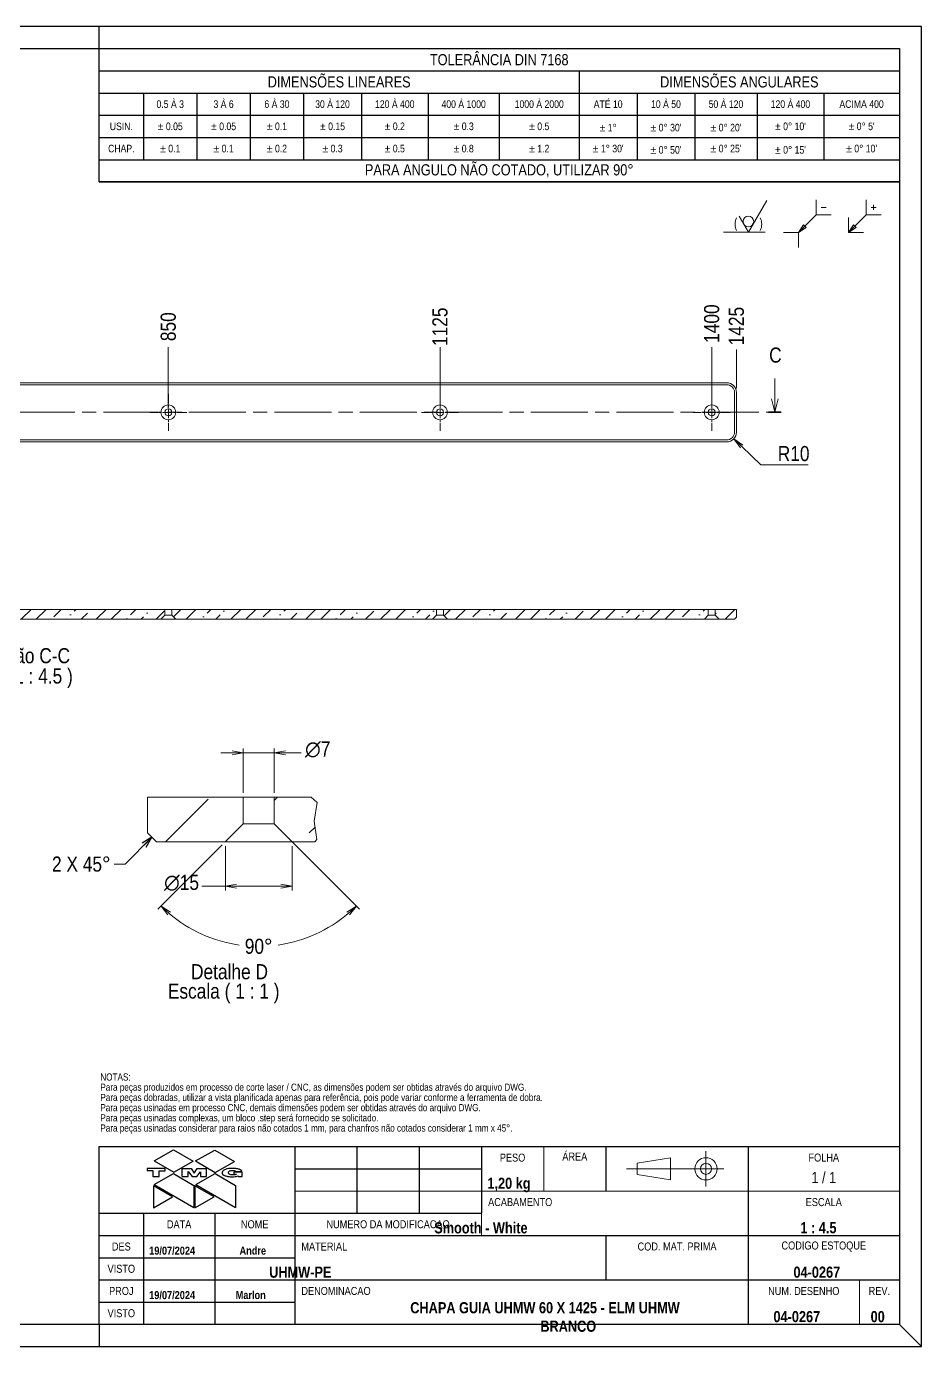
# Model space of a CAD drawing. Header units: millimetres. Extents: x 0 to 1890, y -236 to 1336.
# Drawn here: x 984 to 1890, y 0 to 1336 of the extents above; entities that cross this region are included whole.
import ezdxf
from ezdxf.enums import TextEntityAlignment as Align

# ---------------------------------------------------------------- set-up
doc = ezdxf.new("R2010")
doc.units = ezdxf.units.MM
doc.header["$LTSCALE"] = 4.5
doc.linetypes.add('CHAIN', pattern=[0.3543, 0.2362, -0.0295, 0.0591, -0.0295])
doc.layers.get('0').update_dxf_attribs({"lineweight": 25})
for name, color, linetype, lineweight in [('TMG - Bordas', 7, 'Continuous', 25), ('TMG - Secção', 7, 'CHAIN', 18), ('TMG - Simbolos', 7, 'Continuous', 18), ('TMG - Título', 7, 'Continuous', 18), ('TMG - Visível', 7, 'Continuous', 18)]:
    doc.layers.add(name, color=color, linetype=linetype, lineweight=lineweight)
for name, color, linetype, lineweight, true_color in [('TMG - Cota', 1, 'Continuous', 18, 0xff0000), ('TMG - Hachura', 7, 'Continuous', 9, 0xff8000), ('TMG - Laranja', 7, 'Continuous', 9, 0xf49800), ('TMG - Linha de Centro', 5, 'Continuous', 9, 0x0000ff), ('TMG - Linha de Quebra', 5, 'Continuous', 9, 0x0000ff), ('TMG - Marca de Centro', 5, 'Continuous', 9, 0x0000ff), ('TMG - Marrom', 7, 'Continuous', 9, 0x716f5f), ('TMG - Simbologia Usinagem', 5, 'Continuous', 18, 0x0000ff)]:
    doc.layers.add(name, color=color, linetype=linetype, lineweight=lineweight, true_color=true_color)
doc.styles.add('Estilo de texto113', font='')
doc.styles.add('Estilo de texto114', font='')
doc.styles.add('Estilo de texto118', font='')
doc.styles.add('Estilo de texto119', font='')
doc.styles.add('TMG - Cota', font='technic_.ttf')
doc.styles.add('TMG - Lista de Peças', font='technic_.ttf')
doc.styles.add('TMG - Tolerância', font='technic_.ttf')
doc.styles.get('Estilo de texto113').set_extended_font_data('Technic', bold=True)
doc.styles.get('Estilo de texto114').set_extended_font_data('Technic', bold=True)
doc.styles.get('Estilo de texto118').set_extended_font_data('Technic', bold=True)
doc.styles.get('Estilo de texto119').set_extended_font_data('Technic', bold=True)
doc.dimstyles.new('TMG - Cota', dxfattribs={"dimscale": 4.5, "dimtxt": 3.4, "dimasz": 2.5, "dimexe": 1, "dimexo": 1, "dimgap": 0.8, "dimtad": 0, "dimrnd": 1e-08, "dimtxsty": 'TMG - Cota', "dimblk": 'OPEN', "dimcen": 0.09, "dimdle": 10, "dimclrd": 256, "dimclre": 256, "dimclrt": 256, "dimadec": 0, "dimazin": 0, "dimtfac": 0.470588, "dimtmove": 0, "dimatfit": 3, "dimldrblk": 'Open-1', "dimfxl": 0, "dimtolj": 1, "dimtzin": 0, "dimlwd": -1, "dimlwe": -1, "dimarcsym": 0})
doc.dimstyles.new('TMG - Cota$7', dxfattribs={"dimscale": 4.5, "dimtxt": 3.4, "dimasz": 2.5, "dimexe": 1, "dimexo": 1, "dimgap": 0.8, "dimtad": 0, "dimrnd": 1e-08, "dimtxsty": 'TMG - Cota', "dimblk": 'OPEN', "dimcen": 0.09, "dimdle": 10, "dimclrd": 256, "dimclre": 256, "dimclrt": 256, "dimadec": 0, "dimazin": 0, "dimtfac": 0.470588, "dimtmove": 0, "dimatfit": 3, "dimldrblk": 'Open-1', "dimfxl": 0, "dimtolj": 1, "dimtzin": 0, "dimlwd": -1, "dimlwe": -1, "dimarcsym": 0})
pattern_1 = [(45, (0, 0), (5.68282, 20.837), [26.78906, -5.35781, 0, -5.35781])]
pattern_2 = [(45, (0, 0), (25.5727, 93.7665), [120.5508, -24.1102, 0, -24.1102])]

# ---------------------------------------------------------------- blocks, each defined once
blk = doc.blocks.new('Bordas BORDA A3')
at = {"layer": 'TMG - Bordas'}
for p, q in [((420, 297), (0, 297)), ((235, 292), (235, 297)), ((420, 0), (420, 297)), ((235, 5), (235, 0)), ((0, 0), (420, 0))]:
    blk.add_line(p, q, dxfattribs=at)
at = {"layer": 'TMG - Bordas', "lineweight": 30}
for p, q in [((25, 292), (415, 292)), ((235, 292), (415, 292)), ((415, 292), (415, 5)), ((415, 292), (415, 262)), ((415, 5), (25, 5))]:
    blk.add_line(p, q, dxfattribs=at)
at = {"layer": 'TMG - Bordas', "style": 'Estilo de texto118'}
blk.add_attdef('STOCK_NUMBER_001', (180.67, 290.07), '', height=4.5, dxfattribs=at)
at = {"layer": 'TMG - Bordas', "style": 'Estilo de texto119'}
blk.add_attdef('FILENAME_AND_PATH_001', (24.62, -52.64), '', height=1.7, rotation=90, dxfattribs=at)
blk = doc.blocks.new('Blocos de títulos LEGENDA TMG A4 A3')
at = {"layer": 'TMG - Bordas', "lineweight": 30}
blk.add_line((151.61, 80.53), (195.61, 80.53), dxfattribs=at)
at = {"layer": 'TMG - Laranja', "color": 30, "linetype": 'Continuous', "lineweight": 30, "true_color": 0xf49800}
for p, q in [((164.01, 92.36), (168.34, 94.82)), ((164.01, 92.36), (168.45, 89.76)), ((168.34, 94.82), (172.79, 92.22)), ((168.45, 89.76), (172.79, 92.22)), ((173.29, 92.29), (177.63, 94.75)), ((173.29, 92.29), (177.74, 89.69)), ((177.63, 94.75), (182.08, 92.16)), ((177.74, 89.69), (182.08, 92.16)), ((164.01, 87.01), (168.34, 89.47)), ((168.34, 89.47), (172.95, 86.79)), ((173.36, 87.01), (177.69, 89.47)), ((177.69, 89.47), (182.3, 86.79)), ((164.01, 87.01), (172.95, 81.81)), ((172.95, 86.79), (172.95, 81.81)), ((173.36, 87.01), (182.3, 81.81)), ((182.3, 86.79), (182.3, 81.81))]:
    blk.add_line(p, q, dxfattribs=at)
at = {"layer": 'TMG - Linha de Centro'}
for p, q in [((288.11, 94.53), (288.11, 86.53)), ((292.11, 90.53), (270.27, 90.53))]:
    blk.add_line(p, q, dxfattribs=at)
at = {"layer": 'TMG - Marrom', "color": 251, "linetype": 'Continuous', "lineweight": 30, "true_color": 0x716f5f}
for p, q in [((162.41, 90.58), (162.41, 90.12)), ((166.47, 90.58), (162.41, 90.58)), ((162.41, 90.12), (163.71, 90.12)), ((163.71, 90.12), (163.71, 88.77)), ((165.15, 88.77), (165.15, 90.09)), ((165.15, 90.09), (166.47, 90.09)), ((166.47, 90.09), (166.47, 90.58)), ((170.32, 88.77), (170.32, 90.58)), ((170.32, 90.58), (172.34, 90.58)), ((171.67, 88.77), (171.67, 89.91)), ((171.67, 89.91), (172.52, 88.77)), ((172.34, 90.58), (173.02, 89.53)), ((173.02, 89.53), (173.7, 90.58)), ((173.62, 88.77), (174.39, 89.87)), ((173.7, 90.58), (175.76, 90.58)), ((174.39, 89.87), (174.39, 88.77)), ((175.76, 88.77), (175.76, 90.58)), ((179.32, 89.76), (179.3, 89.67)), ((179.3, 89.67), (179.32, 89.54)), ((179.39, 89.91), (179.32, 89.76)), ((179.32, 89.54), (179.39, 89.36)), ((179.5, 90.07), (179.39, 89.91)), ((179.39, 89.36), (179.48, 89.25)), ((179.48, 89.25), (179.65, 89.12)), ((179.68, 90.21), (179.5, 90.07)), ((179.65, 89.12), (179.85, 89.01)), ((179.83, 90.29), (179.68, 90.21)), ((180.01, 90.38), (179.83, 90.29)), ((180.34, 90.49), (180.01, 90.38)), ((180.83, 90.57), (180.34, 90.49)), ((180.73, 89.72), (180.75, 89.8)), ((180.73, 89.61), (180.73, 89.72)), ((180.75, 89.52), (180.73, 89.61)), ((180.75, 89.8), (180.8, 89.91)), ((180.82, 89.43), (180.75, 89.52)), ((180.8, 89.91), (180.86, 89.98)), ((180.89, 89.36), (180.82, 89.43)), ((181.1, 90.58), (180.83, 90.57)), ((180.86, 89.98), (180.97, 90.07)), ((180.97, 89.3), (180.89, 89.36)), ((180.97, 90.07), (181.11, 90.11)), ((181.08, 89.25), (180.97, 89.3)), ((181.24, 89.21), (181.08, 89.25)), ((181.59, 90.61), (181.1, 90.58)), ((181.11, 90.11), (181.33, 90.16)), ((181.46, 89.17), (181.24, 89.21)), ((181.33, 90.16), (181.63, 90.18)), ((181.68, 89.14), (181.46, 89.17)), ((181.99, 90.62), (181.59, 90.61)), ((181.63, 90.18), (181.9, 90.18)), ((181.81, 89.14), (181.68, 89.14)), ((181.94, 89.14), (181.81, 89.14)), ((181.9, 90.18), (182.01, 90.16)), ((181.92, 89.74), (181.92, 89.36)), ((183.81, 89.74), (181.92, 89.74)), ((181.92, 89.36), (182.54, 89.36)), ((182.1, 89.17), (181.94, 89.14)), ((182.18, 90.6), (181.99, 90.62)), ((182.01, 90.16), (182.12, 90.11)), ((182.23, 89.19), (182.1, 89.17)), ((182.12, 90.11), (182.21, 90.08)), ((182.38, 90.57), (182.18, 90.6)), ((182.21, 90.08), (182.32, 90)), ((182.36, 89.23), (182.23, 89.19)), ((182.32, 90), (182.38, 89.91)), ((182.45, 89.28), (182.36, 89.23)), ((182.58, 90.55), (182.38, 90.57)), ((182.38, 89.91), (183.75, 89.91)), ((182.54, 89.36), (182.45, 89.28)), ((182.69, 90.53), (182.58, 90.55)), ((182.82, 90.51), (182.69, 90.53)), ((182.95, 90.46), (182.82, 90.51)), ((183.04, 90.44), (182.95, 90.46)), ((183.13, 90.42), (183.04, 90.44)), ((183.24, 90.38), (183.13, 90.42)), ((183.33, 90.33), (183.24, 90.38)), ((183.42, 90.29), (183.33, 90.33)), ((183.48, 90.25), (183.42, 90.29)), ((183.55, 90.2), (183.48, 90.25)), ((183.64, 90.13), (183.55, 90.2)), ((183.68, 90.07), (183.64, 90.13)), ((183.72, 90), (183.68, 90.07)), ((183.75, 89.96), (183.72, 90)), ((183.75, 89.91), (183.75, 89.96)), ((183.81, 88.77), (183.81, 89.74)), ((163.71, 88.77), (165.15, 88.77)), ((163.83, 86.68), (163.83, 81.73)), ((168.12, 84.26), (163.83, 86.68)), ((170.32, 88.77), (171.67, 88.77)), ((172.52, 88.77), (173.62, 88.77)), ((173.18, 86.68), (173.18, 81.73)), ((177.47, 84.26), (173.18, 86.68)), ((174.39, 88.77), (175.76, 88.77)), ((179.85, 89.01), (179.96, 88.97)), ((179.96, 88.97), (180.12, 88.92)), ((180.12, 88.92), (180.31, 88.86)), ((180.31, 88.86), (180.49, 88.81)), ((180.49, 88.81), (180.69, 88.79)), ((180.69, 88.79), (180.84, 88.77)), ((180.84, 88.77), (181.11, 88.75)), ((181.11, 88.75), (181.33, 88.73)), ((181.33, 88.73), (181.41, 88.73)), ((181.41, 88.73), (181.63, 88.73)), ((181.63, 88.73), (181.85, 88.73)), ((181.85, 88.73), (182.21, 88.77)), ((182.21, 88.77), (182.43, 88.79)), ((182.43, 88.79), (182.69, 88.88)), ((182.69, 88.88), (182.87, 88.95)), ((182.87, 88.95), (182.89, 88.77)), ((182.89, 88.77), (183.81, 88.77)), ((163.83, 81.73), (168.12, 84.26)), ((173.18, 81.73), (177.47, 84.26))]:
    blk.add_line(p, q, dxfattribs=at)
at = {"layer": 'TMG - Simbolos', "lineweight": 30}
for p, q in [((151.61, 95.53), (331.61, 95.53)), ((151.61, 55.53), (151.61, 95.53)), ((195.61, 95.53), (195.61, 55.53)), ((209.61, 95.53), (209.61, 80.53)), ((223.61, 95.53), (223.61, 80.53)), ((237.61, 95.53), (237.61, 80.53)), ((265.61, 95.53), (265.61, 85.53)), ((297.61, 95.53), (297.61, 55.53)), ((331.61, 95.53), (331.61, 55.53)), ((195.61, 90.53), (237.61, 90.53)), ((161.61, 80.53), (161.61, 55.53)), ((177.61, 80.53), (177.61, 55.53)), ((195.61, 80.53), (237.61, 80.53)), ((151.61, 75.53), (195.61, 75.53)), ((195.61, 75.53), (331.61, 75.53)), ((265.61, 75.53), (265.61, 65.53)), ((151.61, 70.53), (195.61, 70.53)), ((151.61, 65.53), (195.61, 65.53)), ((195.61, 65.53), (331.61, 65.53)), ((151.61, 60.53), (195.61, 60.53)), ((331.61, 55.53), (151.61, 55.53))]:
    blk.add_line(p, q, dxfattribs=at)
at = {"layer": 'TMG - Simbolos'}
for p, q in [((251.61, 95.53), (251.61, 85.53)), ((272.61, 91.78), (280.11, 93.03)), ((280.11, 93.03), (280.11, 88.03)), ((272.61, 89.28), (272.61, 91.78)), ((280.11, 88.03), (272.61, 89.28)), ((195.61, 85.53), (237.61, 85.53)), ((251.61, 85.53), (237.61, 85.53)), ((251.61, 85.53), (265.61, 85.53)), ((265.61, 85.53), (331.61, 85.53)), ((237.61, 80.53), (237.61, 75.53)), ((322.61, 65.53), (322.61, 55.53))]:
    blk.add_line(p, q, dxfattribs=at)
at = {"layer": 'TMG - Simbolos', "color": 7}
blk.add_line((331.61, 55.53), (336.61, 50.53), dxfattribs=at)
at = {"layer": 'TMG - Simbolos'}
for radius in [2.5, 1.25]:
    blk.add_circle((288.11, 90.53), radius, dxfattribs=at)
at = {"layer": 'TMG - Simbolos', "char_height": 1.8, "style": 'TMG - Tolerância'}
for s, insert, attachment_point in [('\\fTechnic|b0|i0;{\\H1.8000;PESO}', (244.61, 93.03), 5), ('\\fTechnic|b0|i0;{\\H1.8000;ÁREA}', (258.61, 93.28), 5), ('\\fTechnic|b0|i0;{\\H1.8000;FOLHA}', (314.61, 93.04), 5), ('\\fTechnic|b0|i0;{\\H1.8000;ACABAMENTO}', (239.11, 83.04), 4), ('\\fTechnic|b0|i0;{\\H1.8000;ESCALA}', (314.61, 83.03), 5), ('\\fTechnic|b0|i0;{\\H1.8000;DATA}', (169.61, 78.04), 5), ('\\fTechnic|b0|i0;{\\H1.8000;NOME}', (186.61, 78.04), 5), ('\\fTechnic|b0|i0;{\\H1.8000;NUMERO DA MODIFICACAO}', (216.61, 78.04), 5), ('\\fTechnic|b0|i0;{\\H1.8000;COD. MAT. PRIMA}', (281.61, 73.04), 5), ('\\fTechnic|b0|i0;{\\H1.8000;CODIGO ESTOQUE}', (314.61, 73.03), 5), ('\\fTechnic|b0|i0;{\\H1.8000;VISTO}', (156.61, 68.03), 5), ('\\fTechnic|b0|i0;{\\H1.8000;DENOMINACAO}', (197.11, 63.04), 4), ('\\fTechnic|b0|i0;{\\H1.8000;NUM. DESENHO}', (310.11, 63.03), 5), ('\\fTechnic|b0|i0;{\\H1.8000;REV.}', (327.11, 63.05), 5)]:
    blk.add_mtext(s, dxfattribs=dict(at, insert=insert, attachment_point=attachment_point))
at = {"layer": 'TMG - Simbolos', "style": 'TMG - Tolerância'}
for s, insert, char_height, width, attachment_point in [('\\fTechnic|b0|i0;{\\H2.5000;1 / 1}', (314.61, 88.55), 2.5, 40.009, 5), ('\\fTechnic|b0|i0;{\\H1.8000;DES}', (156.61, 73.03), 1.8, 6.6594, 5), ('\\fTechnic|b0|i0;{\\H1.8000;MATERIAL}', (197.11, 73.04), 1.8, 12.5739, 4), ('\\fTechnic|b0|i0;{\\H1.8000;PROJ}', (156.61, 63.04), 1.8, 6.6594, 5), ('\\fTechnic|b0|i0;{\\H1.8000;VISTO}', (156.61, 58.03), 1.8, 7.058, 5)]:
    blk.add_mtext(s, dxfattribs=dict(at, insert=insert, char_height=char_height, width=width, attachment_point=attachment_point))
at = {"layer": 'TMG - Simbolos'}
for tag, height, style, p in [('RLM_3', 1.8, 'Estilo de texto114', (202.61, 93.03)), ('RLM_6', 1.8, 'Estilo de texto114', (216.61, 93.03)), ('RLM_9', 1.8, 'Estilo de texto114', (230.61, 93.03)), ('ÁREA', 2.5, 'Estilo de texto113', (258.61, 88.53)), ('RLM_2', 1.8, 'Estilo de texto114', (202.61, 88.03)), ('RLM_5', 1.8, 'Estilo de texto114', (216.61, 88.03)), ('RLM_8', 1.8, 'Estilo de texto114', (230.61, 88.03)), ('RLM_1', 1.8, 'Estilo de texto114', (202.61, 83.03)), ('RLM_4', 1.8, 'Estilo de texto114', (216.61, 83.03)), ('RLM_7', 1.8, 'Estilo de texto114', (230.61, 83.03)), ('ACABAMENTO', 2.5, 'Estilo de texto113', (239.61, 78.53)), ('MATERIAL', 2.5, 'Estilo de texto113', (197.61, 68.53))]:
    blk.add_attdef(tag, text='', height=height, dxfattribs=dict(at, style=style)).set_placement(p, align=Align.TOP_CENTER)
for tag, p, height, style in [('MASS\\P2;_001', (238.95, 86.03), 2.5, 'Estilo de texto113'), ('APPEARANCE_001', (226.99, 76), 2.5, 'Estilo de texto113'), ('Initial_View_Scale_001', (309.35, 76.03), 2.5, 'Estilo de texto113'), ('CHECKED_DATE_001', (162.88, 71.22), 1.8, 'Estilo de texto114'), ('DESIGNER_001', (183.21, 71.23), 1.8, 'Estilo de texto114'), ('MATERIAL_001', (189.88, 66.03), 2.5, 'Estilo de texto113'), ('STOCK_NUMBER_001', (307.79, 66.03), 2.5, 'Estilo de texto113'), ('ENG_APPROVAL_DATE_001', (162.88, 61.22), 1.8, 'Estilo de texto114'), ('PROJECT_001', (182.34, 61.23), 1.8, 'Estilo de texto114'), ('DESCRIPTION_001', (221.6, 58.03), 2.5, 'Estilo de texto113'), ('PART_NUMBER_001', (303.29, 56.03), 2.5, 'Estilo de texto113'), ('REVISION_NUMBER_001', (325.14, 56.03), 2.5, 'Estilo de texto113'), ('DESCRIPTION_002', (250.86, 53.87), 2.5, 'Estilo de texto113')]:
    blk.add_attdef(tag, p, '', height=height, dxfattribs=dict(at, style=style))
blk = doc.blocks.new('TMG.Rebarba')
at = {"layer": 'TMG - Simbolos'}
for p, q in [((-4.85, 2.65), (-4.85, 7.15)), ((-3.35, 4.9), (-1.85, 4.9)), ((10.15, 2.65), (10.15, 7.15)), ((11.65, 4.9), (13.15, 4.9)), ((12.4, 5.65), (12.4, 4.15)), ((-10.15, -2.65), (-4.85, 2.65)), ((-4.85, 2.65), (-0.35, 2.65)), ((4.85, -2.65), (10.15, 2.65)), ((4.85, 1.85), (4.85, -2.65)), ((10.15, 2.65), (14.65, 2.65)), ((-10.15, -2.65), (-14.65, -2.65)), ((-10.15, -2.65), (-8.67, -0.32)), ((-7.82, -1.17), (-10.15, -2.65)), ((-10.15, -2.65), (-10.15, -7.15)), ((-8.67, -0.32), (-7.82, -1.17)), ((4.85, -2.65), (6.33, -0.32)), ((7.18, -1.17), (4.85, -2.65)), ((4.85, -2.65), (9.35, -2.65)), ((6.33, -0.32), (7.18, -1.17))]:
    blk.add_line(p, q, dxfattribs=at)
blk = doc.blocks.new('Tolerâncias DIN 7168')
at = {"layer": 'TMG - Simbolos', "lineweight": 30}
for p, q in [((-180, -30), (-180, 0)), ((-180, -5), (0, -5)), ((-72, -5), (-72, -25)), ((-180, -10), (0, -10)), ((-170, -10), (-170, -25)), ((-158, -10), (-158, -25)), ((-146, -10), (-146, -25)), ((-134, -10), (-134, -25)), ((-121, -10), (-121, -25)), ((-106, -10), (-106, -25)), ((-90, -10), (-90, -25)), ((-59, -10), (-59, -25)), ((-46, -10), (-46, -25)), ((-32, -10), (-32, -25)), ((-17, -10), (-17, -25)), ((-180, -15), (0, -15)), ((-180, -20), (0, -20)), ((-180, -25), (0, -25)), ((-180, -30), (0, -30)), ((0, -30), (-180, -30))]:
    blk.add_line(p, q, dxfattribs=at)
at = {"layer": 'TMG - Simbolos'}
for p, q in [((-180, 0), (0, 0)), ((0, 0), (0, -30))]:
    blk.add_line(p, q, dxfattribs=at)
at = {"layer": 'TMG - Simbolos', "attachment_point": 5, "style": 'TMG - Tolerância'}
for s, insert, char_height in [('\\fTechnic|b0|i0;{\\H2.5000;TOLERÂNCIA DIN 7168}', (-90, -2.5), 2.5), ('\\fTechnic|b0|i0;{\\H2.5000;DIMENSÕES LINEARES}', (-126, -7.5), 2.5), ('\\fTechnic|b0|i0;{\\H2.5000;DIMENSÕES ANGULARES}', (-36, -7.5), 2.5), ('\\fTechnic|b0|i0;{\\H1.7000;0.5 À 3}', (-164, -12.5), 1.7), ('\\fTechnic|b0|i0;{\\H1.7000;3 À 6}', (-152, -12.5), 1.7), ('\\fTechnic|b0|i0;{\\H1.7000;6 À 30}', (-140, -12.5), 1.7), ('\\fTechnic|b0|i0;{\\H1.7000;30 À 120}', (-127.5, -12.5), 1.7), ('\\fTechnic|b0|i0;{\\H1.7000;120 À 400}', (-113.5, -12.5), 1.7), ('\\fTechnic|b0|i0;{\\H1.7000;400 À 1000}', (-98, -12.5), 1.7), ('\\fTechnic|b0|i0;{\\H1.7000;1000 À 2000}', (-81, -12.5), 1.7), ('\\fTechnic|b0|i0;{\\H1.7000;ATÉ 10}', (-65.5, -12.5), 1.7), ('\\fTechnic|b0|i0;{\\H1.7000;10 À 50}', (-52.5, -12.5), 1.7), ('\\fTechnic|b0|i0;{\\H1.7000;50 À 120}', (-39, -12.5), 1.7), ('\\fTechnic|b0|i0;{\\H1.7000;120 À 400}', (-24.5, -12.5), 1.7), ('\\fTechnic|b0|i0;{\\H1.7000;ACIMA 400}', (-8.5, -12.49), 1.7), ('\\fTechnic|b0|i0;{\\H1.7000;USIN.}', (-175, -17.5), 1.7), ('\\fTechnic|b0|i0;{\\H1.7000;± 0.05}', (-164, -17.49), 1.7), ('\\fTechnic|b0|i0;{\\H1.7000;± 0.05}', (-152, -17.49), 1.7), ('\\fTechnic|b0|i0;{\\H1.7000;± 0.1}', (-140, -17.49), 1.7), ('\\fTechnic|b0|i0;{\\H1.7000;± 0.15}', (-127.5, -17.49), 1.7), ('\\fTechnic|b0|i0;{\\H1.7000;± 0.2}', (-113.5, -17.49), 1.7), ('\\fTechnic|b0|i0;{\\H1.7000;± 0.3}', (-98, -17.49), 1.7), ('\\fTechnic|b0|i0;{\\H1.7000;± 0.5}', (-81, -17.49), 1.7), ("\\fTechnic|b0|i0;{\\H1.7000;± 0° 10'}", (-24.5, -17.49), 1.7), ("\\fTechnic|b0|i0;{\\H1.7000;± 0° 5'}", (-8.5, -17.49), 1.7), ('\\fTechnic|b0|i0;{\\H1.7000;CHAP.}', (-175, -22.49), 1.7), ('\\fTechnic|b0|i0;{\\H1.7000;± 0.1}', (-164, -22.49), 1.7), ('\\fTechnic|b0|i0;{\\H1.7000;± 0.1}', (-152, -22.49), 1.7), ('\\fTechnic|b0|i0;{\\H1.7000;± 0.2}', (-140, -22.49), 1.7), ('\\fTechnic|b0|i0;{\\H1.7000;± 0.3}', (-127.5, -22.49), 1.7), ('\\fTechnic|b0|i0;{\\H1.7000;± 0.5}', (-113.5, -22.49), 1.7), ('\\fTechnic|b0|i0;{\\H1.7000;± 0.8}', (-98, -22.5), 1.7), ('\\fTechnic|b0|i0;{\\H1.7000;± 1.2}', (-81, -22.49), 1.7), ("\\fTechnic|b0|i0;{\\H1.7000;± 1° 30'}", (-65.5, -22.49), 1.7), ("\\fTechnic|b0|i0;{\\H1.7000;± 0° 25'}", (-39, -22.49), 1.7), ("\\fTechnic|b0|i0;{\\H1.7000;± 0° 10'}", (-8.5, -22.49), 1.7), ('\\fTechnic|b0|i0;{\\H2.5000;PARA ANGULO NÃO COTADO, UTILIZAR 90°}', (-90, -27.5), 2.5)]:
    blk.add_mtext(s, dxfattribs=dict(at, insert=insert, char_height=char_height))
at = {"layer": 'TMG - Simbolos', "char_height": 1.7, "attachment_point": 5, "line_spacing_factor": 3.529412, "style": 'TMG - Tolerância'}
for s, insert in [('\\fTechnic|b0|i0;{\\H1.7000;± 1°}\\fTechnic|b0|i0;{\\H1.6000;\\P}', (-65.5, -17.78)), ("\\fTechnic|b0|i0;{\\H1.7000;± 0° 30'}\\fTechnic|b0|i0;{\\H1.6000;\\P}", (-52.5, -17.78)), ("\\fTechnic|b0|i0;{\\H1.7000;± 0° 20'}\\fTechnic|b0|i0;{\\H1.6000;\\P}", (-39, -17.78)), ("\\fTechnic|b0|i0;{\\H1.7000;± 0° 50'}\\fTechnic|b0|i0;{\\H1.6000;\\P}", (-52.5, -22.78)), ("\\fTechnic|b0|i0;{\\H1.7000;± 0° 15'}\\fTechnic|b0|i0;{\\H1.6000;\\P}", (-24.5, -22.78))]:
    blk.add_mtext(s, dxfattribs=dict(at, insert=insert))
blk = doc.blocks.new('(U.P.)')
at = {"layer": 'TMG - Simbologia Usinagem', "lineweight": 18}
for p, q in [((13, 9.53), (7.5, 0)), ((7.5, 0), (4.75, 4.76))]:
    blk.add_line(p, q, dxfattribs=at)
at = {"layer": 'TMG - Simbologia Usinagem'}
blk.add_circle((7.5, 3.18), 1.59, dxfattribs=at)
at = {"layer": 'TMG - Título'}
for q in [(0, 0), (12.5, 0)]:
    blk.add_line((7.5, 0), q, dxfattribs=at)
for start, end in [(151.9454, 208.0546), (331.9454, 28.0546)]:
    blk.add_arc((7.5, 2.38), 4, start, end, dxfattribs=at)
blk = doc.blocks.new('*D33')
at = {"layer": 'Defpoints', "color": 0, "transparency": 16777216}
for p in [(1127.6, 1011.9), (277.6, 975.8), (1127.6, 945.8)]:
    blk.add_point(p, dxfattribs=at)
at = {"layer": 'TMG - Cota', "transparency": 16777216}
blk.add_line((1127.6, 950.3), (1127.6, 1011.9), dxfattribs=at)
at = {"layer": 'TMG - Cota', "transparency": 16777216, "insert": (1127.6, 1032.5), "char_height": 15.3, "attachment_point": 5, "rotation": 90, "style": 'TMG - Cota'}
blk.add_mtext('\\A1;850', dxfattribs=at)
blk = doc.blocks.new('_Open')
at = {"color": 0, "linetype": 'ByBlock', "lineweight": -2}
for p, q in [((-1, 0.17), (0, 0)), ((-1, -0.17), (0, 0)), ((0, 0), (-1, 0))]:
    blk.add_line(p, q, dxfattribs=at)
blk = doc.blocks.new('Open-1')
at = {"color": 0}
for p, q in [((0, 0), (-1, 0.25)), ((-1, 0), (0, 0)), ((-1, -0.25), (0, 0))]:
    blk.add_line(p, q, dxfattribs=at)
blk = doc.blocks.new('*D34')
at = {"layer": 'Defpoints', "color": 0, "transparency": 16777216}
for p in [(1402.6, 1011.9), (277.6, 975.8), (1402.6, 945.8)]:
    blk.add_point(p, dxfattribs=at)
at = {"layer": 'TMG - Cota', "transparency": 16777216}
blk.add_line((1402.6, 950.3), (1402.6, 1011.9), dxfattribs=at)
at = {"layer": 'TMG - Cota', "transparency": 16777216, "insert": (1402.6, 1032.4), "char_height": 15.3, "attachment_point": 5, "rotation": 90, "style": 'TMG - Cota'}
blk.add_mtext('\\A1;1125', dxfattribs=at)
blk = doc.blocks.new('*D35')
at = {"layer": 'Defpoints', "color": 0, "transparency": 16777216}
for p in [(1677.6, 1011.9), (277.6, 975.8), (1677.6, 945.8)]:
    blk.add_point(p, dxfattribs=at)
at = {"layer": 'TMG - Cota', "transparency": 16777216}
blk.add_line((1677.6, 950.3), (1677.6, 1011.9), dxfattribs=at)
at = {"layer": 'TMG - Cota', "transparency": 16777216, "insert": (1677.6, 1035.6), "char_height": 15.3, "attachment_point": 5, "rotation": 90, "style": 'TMG - Cota'}
blk.add_mtext('\\A1;1400', dxfattribs=at)
blk = doc.blocks.new('*D36')
at = {"layer": 'Defpoints', "color": 0, "transparency": 16777216}
for p in [(1702.6, 1009.4), (277.6, 975.8), (1702.6, 965.8)]:
    blk.add_point(p, dxfattribs=at)
at = {"layer": 'TMG - Cota', "transparency": 16777216}
blk.add_line((1702.6, 970.3), (1702.6, 1009.4), dxfattribs=at)
at = {"layer": 'TMG - Cota', "transparency": 16777216, "insert": (1702.6, 1033.1), "char_height": 15.3, "attachment_point": 5, "rotation": 90, "style": 'TMG - Cota'}
blk.add_mtext('\\A1;1425', dxfattribs=at)
blk = doc.blocks.new('*D40')
at = {"layer": 'Defpoints', "color": 0, "transparency": 16777216}
for p in [(1692.6, 925.8), (1699.8, 918.9)]:
    blk.add_point(p, dxfattribs=at)
at = {"layer": 'TMG - Cota', "transparency": 16777216}
for p, q in [((1727.3, 892.5), (1708, 911.1)), ((1775.3, 892.5), (1727.3, 892.5))]:
    blk.add_line(p, q, dxfattribs=at)
at = {"layer": 'TMG - Cota', "transparency": 16777216, "xscale": 11.25, "yscale": 11.25, "zscale": 11.25, "rotation": 136.1302458937783}
blk.add_blockref('_Open', (1699.8, 918.9), dxfattribs=at)
at = {"layer": 'TMG - Cota', "transparency": 16777216, "insert": (1760.5, 911.7), "char_height": 15.3, "attachment_point": 2, "style": 'TMG - Cota'}
blk.add_mtext('\\A1;R10', dxfattribs=at)
blk = doc.blocks.new('SeçãoTrans2D0')
at = {"layer": 'TMG - Secção', "linetype": 'Continuous'}
for p, q in [((45.1, 217.81), (45.1, 213.18)), ((386.96, 217.81), (386.96, 213.18)), ((44.35, 213.18), (45.1, 210.18)), ((45.1, 213.18), (45.1, 210.18)), ((45.1, 210.18), (45.85, 213.18)), ((386.21, 213.18), (386.96, 210.18)), ((386.96, 213.18), (386.96, 210.18)), ((386.96, 210.18), (387.71, 213.18))]:
    blk.add_line(p, q, dxfattribs=at)
at = {"layer": 'TMG - Secção', "linetype": 'CHAIN', "ltscale": 12.061184}
blk.add_line((43.68, 210.18), (388.38, 210.18), dxfattribs=at)
at = {"layer": 'TMG - Secção', "linetype": 'Continuous', "lineweight": 35}
for p, q in [((43.68, 210.18), (46.51, 210.18)), ((385.54, 210.18), (388.38, 210.18))]:
    blk.add_line(p, q, dxfattribs=at)
at = {"layer": 'TMG - Secção', "char_height": 3.4, "attachment_point": 7, "style": 'TMG - Cota'}
for insert in [(43.84, 221.31), (385.71, 221.31)]:
    blk.add_mtext('C', dxfattribs=dict(at, insert=insert))
blk = doc.blocks.new('*D43')
at = {"layer": 'Defpoints', "color": 0, "transparency": 16777216}
for p in [(1203.3, 601.1), (1203.3, 556.1), (1234.8, 556.1)]:
    blk.add_point(p, dxfattribs=at)
at = {"layer": 'TMG - Cota', "transparency": 16777216}
for p, q in [((1203.3, 560.6), (1203.3, 605.6)), ((1234.8, 560.6), (1234.8, 605.6)), ((1192, 601.1), (1180.8, 601.1)), ((1203.3, 601.1), (1234.8, 601.1)), ((1246, 601.1), (1261.9, 601.1))]:
    blk.add_line(p, q, dxfattribs=at)
at = {"layer": 'TMG - Cota', "transparency": 16777216, "xscale": 11.25, "yscale": 11.25, "zscale": 11.25}
blk.add_blockref('_Open', (1203.3, 601.1), dxfattribs=at)
at = {"layer": 'TMG - Cota', "transparency": 16777216, "xscale": 11.25, "yscale": 11.25, "zscale": 11.25, "rotation": 180}
blk.add_blockref('_Open', (1234.8, 601.1), dxfattribs=at)
at = {"layer": 'TMG - Cota', "transparency": 16777216, "insert": (1278.8, 612.6), "char_height": 15.3, "attachment_point": 2, "style": 'TMG - Cota'}
blk.add_mtext('\\A1;{\\fAIGDT|b0|i0;\\ln}\\fTechnic|b0|i0;{\\H15.3000;7}', dxfattribs=at)
blk = doc.blocks.new('*D44')
at = {"layer": 'Defpoints', "color": 0, "transparency": 16777216}
for p in [(1185.3, 511.1), (1252.8, 511.1), (1252.8, 466.1)]:
    blk.add_point(p, dxfattribs=at)
at = {"layer": 'TMG - Cota', "transparency": 16777216}
for p, q in [((1185.3, 506.6), (1185.3, 461.6)), ((1252.8, 506.6), (1252.8, 461.6)), ((1185.3, 466.1), (1161.5, 466.1)), ((1241.5, 466.1), (1196.5, 466.1))]:
    blk.add_line(p, q, dxfattribs=at)
at = {"layer": 'TMG - Cota', "transparency": 16777216, "xscale": 11.25, "yscale": 11.25, "zscale": 11.25, "rotation": 180}
blk.add_blockref('_Open', (1185.3, 466.1), dxfattribs=at)
at = {"layer": 'TMG - Cota', "transparency": 16777216, "xscale": 11.25, "yscale": 11.25, "zscale": 11.25}
blk.add_blockref('_Open', (1252.8, 466.1), dxfattribs=at)
at = {"layer": 'TMG - Cota', "transparency": 16777216, "insert": (1141, 477.6), "char_height": 15.3, "attachment_point": 2, "style": 'TMG - Cota'}
blk.add_mtext('\\A1;{\\fAIGDT|b0|i0;\\ln}\\fTechnic|b0|i0;{\\H15.3000;15}', dxfattribs=at)
blk = doc.blocks.new('*D45')
at = {"layer": 'Defpoints', "color": 0, "transparency": 16777216}
for p in [(1219, 544.9), (1234.8, 529.1), (1185.3, 511.1), (1182.8, 409.8)]:
    blk.add_point(p, dxfattribs=at)
at = {"layer": 'TMG - Cota', "transparency": 16777216}
for p, q in [((1238, 525.9), (1321.1, 442.8)), ((1182.1, 507.9), (1117, 442.8))]:
    blk.add_line(p, q, dxfattribs=at)
for start, end in [(229.6117, 261.8557), (278.1443, 310.3883)]:
    blk.add_arc((1219, 544.9), 139.8, start, end, dxfattribs=at)
at = {"layer": 'TMG - Cota', "transparency": 16777216, "xscale": 11.25, "yscale": 11.25, "zscale": 11.25}
for p, rotation in [((1120.2, 446), 137.3058587573385), ((1317.9, 446), 42.69414124266133)]:
    blk.add_blockref('_Open', p, dxfattribs=dict(at, rotation=rotation))
at = {"layer": 'TMG - Cota', "transparency": 16777216, "insert": (1219, 412.9), "char_height": 15.3, "attachment_point": 2, "style": 'TMG - Cota'}
blk.add_mtext('\\A1;90°', dxfattribs=at)

msp = doc.modelspace()

# ---------------------------------------------------------------- hatches: boundary and pattern name
at = {"layer": 'TMG - Hachura'}
h = msp.add_hatch(dxfattribs=at)
h.set_pattern_fill('ANSI36', color=256, scale=85.725, style=0)
h.set_pattern_definition(pattern_1)
h.paths.add_polyline_path([(1120.133, 736.312), (1124.133, 740.312), (1124.133, 746.312), (856.133, 746.312), (856.133, 740.312), (860.133, 736.312)])
h = msp.add_hatch(dxfattribs=at)
h.set_pattern_fill('ANSI36', color=256, scale=85.725, style=0)
h.set_pattern_definition(pattern_1)
h.paths.add_polyline_path([(1131.133, 740.312), (1135.133, 736.312), (1395.133, 736.312), (1399.133, 740.312), (1399.133, 746.312), (1131.133, 746.312)])
h = msp.add_hatch(dxfattribs=at)
h.set_pattern_fill('ANSI36', color=256, scale=85.725, style=0)
h.set_pattern_definition(pattern_1)
h.paths.add_polyline_path([(1670.133, 736.312), (1674.133, 740.312), (1674.133, 746.312), (1406.133, 746.312), (1406.133, 740.312), (1410.133, 736.312)])
h = msp.add_hatch(dxfattribs=at)
h.set_pattern_fill('ANSI36', color=256, scale=85.725, style=0)
h.set_pattern_definition(pattern_1)
h.paths.add_polyline_path([(1700.633, 736.312), (1702.633, 738.312), (1702.633, 746.312), (1681.133, 746.312), (1681.133, 740.312), (1685.133, 736.312)])
h = msp.add_hatch(dxfattribs=at)
h.set_pattern_fill('ANSI36', color=256, scale=385.7625, style=0)
h.set_pattern_definition(pattern_2)
h.paths.add_polyline_path([(1115.522, 511.129), (1185.272, 511.129), (1203.272, 529.129), (1203.272, 556.129), (1106.522, 556.129), (1106.522, 520.129)])
h = msp.add_hatch(dxfattribs=at)
h.set_pattern_fill('ANSI36', color=256, scale=385.7625, style=0)
h.set_pattern_definition(pattern_2)
h.paths.add_polyline_path([(1272.123, 556.129), (1278.235, 550.652), (1275.143, 532.015), (1277.902, 513.436), (1275.795, 511.129), (1252.772, 511.129), (1234.772, 529.129), (1234.772, 556.129)])

# ---------------------------------------------------------------- linework, layer by layer
at = {"layer": 'TMG - Linha de Quebra'}
for p, q in [((1272.123, 556.129), (1278.235, 550.652)), ((1278.235, 550.652), (1275.143, 532.015)), ((1275.143, 532.015), (1277.902, 513.436)), ((1277.902, 513.436), (1275.795, 511.129))]:
    msp.add_line(p, q, dxfattribs=at)
at = {"layer": 'TMG - Marca de Centro', "linetype": 'CHAIN', "ltscale": 9.259962}
for p, q in [((1127.633, 964.549), (1127.633, 927.049)), ((1402.633, 964.549), (1402.633, 927.049)), ((1677.633, 964.549), (1677.633, 927.049)), ((1146.383, 945.799), (1108.883, 945.799)), ((1421.383, 945.799), (1383.883, 945.799)), ((1696.383, 945.799), (1658.883, 945.799))]:
    msp.add_line(p, q, dxfattribs=at)
at = {"layer": 'TMG - Visível'}
for p, q in [((1692.633, 975.799), (287.633, 975.799)), ((287.633, 973.799), (1692.633, 973.799)), ((1700.633, 965.799), (1700.633, 925.799)), ((1702.633, 925.799), (1702.633, 965.799)), ((1692.633, 917.799), (287.633, 917.799)), ((287.633, 915.799), (1692.633, 915.799)), ((1124.133, 746.312), (856.133, 746.312)), ((860.133, 736.312), (1120.133, 736.312)), ((1120.133, 736.312), (1124.133, 740.312)), ((1135.133, 736.312), (1120.133, 736.312)), ((1124.133, 740.312), (1124.133, 746.312)), ((1124.133, 746.312), (1131.133, 746.312)), ((1124.133, 740.312), (1131.133, 740.312)), ((1399.133, 746.312), (1131.133, 746.312)), ((1131.133, 746.312), (1131.133, 740.312)), ((1131.133, 740.312), (1135.133, 736.312)), ((1135.133, 736.312), (1395.133, 736.312)), ((1395.133, 736.312), (1399.133, 740.312)), ((1410.133, 736.312), (1395.133, 736.312)), ((1399.133, 740.312), (1399.133, 746.312)), ((1399.133, 746.312), (1406.133, 746.312)), ((1399.133, 740.312), (1406.133, 740.312)), ((1674.133, 746.312), (1406.133, 746.312)), ((1406.133, 746.312), (1406.133, 740.312)), ((1406.133, 740.312), (1410.133, 736.312)), ((1410.133, 736.312), (1670.133, 736.312)), ((1670.133, 736.312), (1674.133, 740.312)), ((1685.133, 736.312), (1670.133, 736.312)), ((1674.133, 740.312), (1674.133, 746.312)), ((1674.133, 746.312), (1681.133, 746.312)), ((1674.133, 740.312), (1681.133, 740.312)), ((1702.633, 746.312), (1681.133, 746.312)), ((1681.133, 746.312), (1681.133, 740.312)), ((1681.133, 740.312), (1685.133, 736.312)), ((1685.133, 736.312), (1700.633, 736.312)), ((1700.633, 736.312), (1702.633, 738.312)), ((1702.633, 738.312), (1702.633, 746.312)), ((1203.272, 556.129), (1106.522, 556.129)), ((1106.522, 556.129), (1106.522, 520.129)), ((1203.272, 529.129), (1203.272, 556.129)), ((1203.272, 556.129), (1234.772, 556.129)), ((1272.123, 556.129), (1234.772, 556.129)), ((1234.772, 556.129), (1234.772, 529.129)), ((1185.272, 511.129), (1203.272, 529.129)), ((1203.272, 529.129), (1234.772, 529.129)), ((1234.772, 529.129), (1252.772, 511.129)), ((1106.522, 520.129), (1115.522, 511.129)), ((1115.522, 511.129), (1185.272, 511.129)), ((1252.772, 511.129), (1185.272, 511.129)), ((1252.772, 511.129), (1275.795, 511.129))]:
    msp.add_line(p, q, dxfattribs=at)
for centre, radius in [((1127.633, 945.799), 7.5), ((1127.633, 945.799), 3.5), ((1402.633, 945.799), 7.5), ((1402.633, 945.799), 3.5), ((1677.633, 945.799), 7.5), ((1677.633, 945.799), 3.5)]:
    msp.add_circle(centre, radius, dxfattribs=at)
for centre, radius, start, end in [((1692.633, 965.799), 10, 0, 90), ((1692.633, 965.799), 8, 0, 90), ((1692.633, 925.799), 10, 270, 0), ((1692.633, 925.799), 8, 270, 0)]:
    msp.add_arc(centre, radius, start, end, dxfattribs=at)

# ---------------------------------------------------------------- block references
for name, p, xscale, yscale, zscale in [('Bordas BORDA A3', (0, 0), 4.5, 4.5, 4.5), ('Tolerâncias DIN 7168', (1867.5, 1314), 4.5, 4.5, 4.5), ('(U.P.)', (1689.392, 1128.252), 3.375, 3.375, 3.375), ('TMG.Rebarba', (1799.594, 1136.784), 3.375, 3.375, 3.375)]:
    msp.add_blockref(name, p, dxfattribs=dict(xscale=xscale, yscale=yscale, zscale=zscale))
at = {"xscale": 4.5, "yscale": 4.5, "zscale": 4.5}
msp.add_blockref('Blocos de títulos LEGENDA TMG A4 A3', (375.262, -227.402), dxfattribs=at).add_auto_attribs({'PART_NUMBER_001': '04-0267', 'STOCK_NUMBER_001': '04-0267', 'Initial_View_Scale_001': '1 : 4.5', 'MATERIAL_001': 'UHMW-PE', 'DESCRIPTION_001': 'CHAPA GUIA UHMW 60 X 1425 - ELM UHMW', 'DESIGNER_001': 'Andre', 'PROJECT_001': 'Marlon', 'CHECKED_DATE_001': '19/07/2024', 'ENG_APPROVAL_DATE_001': '19/07/2024', 'REVISION_NUMBER_001': '00', 'MASS\\P2;_001': '1,20 kg', 'APPEARANCE_001': 'Smooth - White', 'DESCRIPTION_002': 'BRANCO'})
at = {"layer": 'TMG - Secção', "xscale": 4.5, "yscale": 4.5, "zscale": 4.5}
msp.add_blockref('SeçãoTrans2D0', (0, 0), dxfattribs=at)

# ---------------------------------------------------------------- texts
at = {"layer": 'TMG - Cota', "insert": (1069.064, 496.139), "char_height": 15.3, "attachment_point": 3, "style": 'TMG - Cota'}
msp.add_mtext('2 X 45°', dxfattribs=at)
at = {"layer": 'TMG - Simbolos', "char_height": 15.3, "attachment_point": 7, "style": 'TMG - Cota'}
for s, insert in [('Secção C-C', (933.654, 687.064)), ('Escala ( 1 : 4.5 )', (903.309, 666.629)), ('Detalhe D', (1150.561, 371.661)), ('Escala ( 1 : 1 )', (1127.112, 347.653))]:
    msp.add_mtext(s, dxfattribs=dict(at, insert=insert))
at = {"layer": 'TMG - Simbolos', "insert": (1058.756, 215.454), "char_height": 7.2, "width": 604.87641, "attachment_point": 7, "line_spacing_factor": 0.860529, "style": 'TMG - Lista de Peças'}
msp.add_mtext('\\fTechnic|b0|i0;{\\H7.2000;NOTAS: \\P}\\fTechnic|b0|i0;{\\H7.2000;Para peças produzidos em processo de corte laser / CNC, as dimensões podem ser obtidas através do arquivo DWG.\\P}\\fTechnic|b0|i0;{\\H7.2000;Para peças dobradas, utilizar a vista planificada apenas para referência, pois pode variar conforme a ferramenta de dobra.\\P}\\fTechnic|b0|i0;{\\H7.2000;Para peças usinadas em processo CNC, demais dimensões podem ser obtidas através do arquivo DWG.\\P}\\fTechnic|b0|i0;{\\H7.2000;Para peças usinadas complexas, um bloco .step será fornecido se solicitado.\\P}\\fTechnic|b0|i0;{\\H7.2000;Para peças usinadas considerar para raios não cotados 1 mm, para chanfros não cotados considerar 1 mm x 45°.}', dxfattribs=at)

# ---------------------------------------------------------------- dimensions: what is measured, and where the dimension line sits
at = {"layer": 'TMG - Cota'}
for feature_location, offset, picture, middle in [((1677.633, 945.799), (0, 66.148), '*D35', (1677.633, 1035.623)), ((1702.633, 965.799), (0, 43.648), '*D36', (1702.633, 1033.078)), ((1402.633, 945.799), (0, 66.148), '*D34', (1402.633, 1032.357)), ((1127.633, 945.799), (0, 66.148), '*D33', (1127.633, 1032.536))]:
    dim = msp.add_ordinate_dim(feature_location=feature_location, offset=offset, dtype=1, origin=(277.633, 975.799), dimstyle='TMG - Cota', override={"dimgap": 0.8, "dimtad": 0, "dimdec": 2, "dimtol": 0, "dimlim": 0, "dimtp": 0, "dimtm": 0, "dimtdec": 2}, dxfattribs=at)
    dim.commit()
    dim.dimension.update_dxf_attribs({"geometry": picture, "text_midpoint": middle})
dim = msp.add_radius_dim(center=(1692.633, 925.799), mpoint=(1699.842, 918.869), dimstyle='TMG - Cota', override={"dimgap": 0.8, "dimtad": 1, "dimtih": 1, "dimtoh": 1, "dimdec": 2, "dimlfac": 1, "dimcen": 0, "dimtol": 0, "dimlim": 0, "dimtp": 0, "dimtm": 0, "dimtdec": 2, "dimtofl": 0}, dxfattribs=at)
dim.commit()
dim.dimension.update_dxf_attribs({"geometry": '*D40', "text_midpoint": (1760.504, 892.487), "dimtype": 164})
for base, p1, p2, override, picture, middle in [((1203.272, 601.129), (1234.772, 556.129), (1203.272, 556.129), {"dimgap": 0.8, "dimdec": 2, "dimlfac": 0.222222, "dimtol": 0, "dimlim": 0, "dimtp": 0, "dimtm": 0, "dimtdec": 2, "dimtofl": 1, "dimatfit": 1}, '*D43', (1278.772, 601.129)), ((1252.772, 466.129), (1185.272, 511.129), (1252.772, 511.129), {"dimgap": 0.8, "dimdec": 2, "dimlfac": 0.222222, "dimtol": 0, "dimlim": 0, "dimtp": 0, "dimtm": 0, "dimtdec": 2, "dimtofl": 0, "dimatfit": 2}, '*D44', (1140.998, 466.129))]:
    dim = msp.add_linear_dim(base=base, p1=p1, p2=p2, angle=180, text='{\\fAIGDT|b0|i0;\\ln}\\fTechnic|b0|i0;{\\H15.3000;<>}', dimstyle='TMG - Cota', override=override, dxfattribs=at)
    dim.commit()
    dim.dimension.update_dxf_attribs({"geometry": picture, "text_midpoint": middle, "dimtype": 160})
dim = msp.add_angular_dim_3p(base=(1182.837, 409.836), center=(1219.022, 544.879), p1=(1185.272, 511.129), p2=(1234.772, 529.129), dimstyle='TMG - Cota', override={"dimgap": 0.8, "dimadec": 0, "dimtol": 0, "dimlim": 0, "dimtp": 0, "dimtm": 0, "dimtdec": 2}, dxfattribs=at)
dim.commit()
dim.dimension.update_dxf_attribs({"geometry": '*D45', "text_midpoint": (1219.022, 405.072), "dimtype": 165})

# ---------------------------------------------------------------- leaders
at = {"layer": 'TMG - Cota', "annotation_type": 0, "has_hookline": 1, "hookline_direction": 1, "text_width": 75.829}
msp.add_leader([(1111.022, 515.629), (1083.914, 488.489), (1072.664, 488.489)], dimstyle='TMG - Cota$7', override={"dimtad": 0}, dxfattribs=at)

doc.saveas('drawing.dxf')
